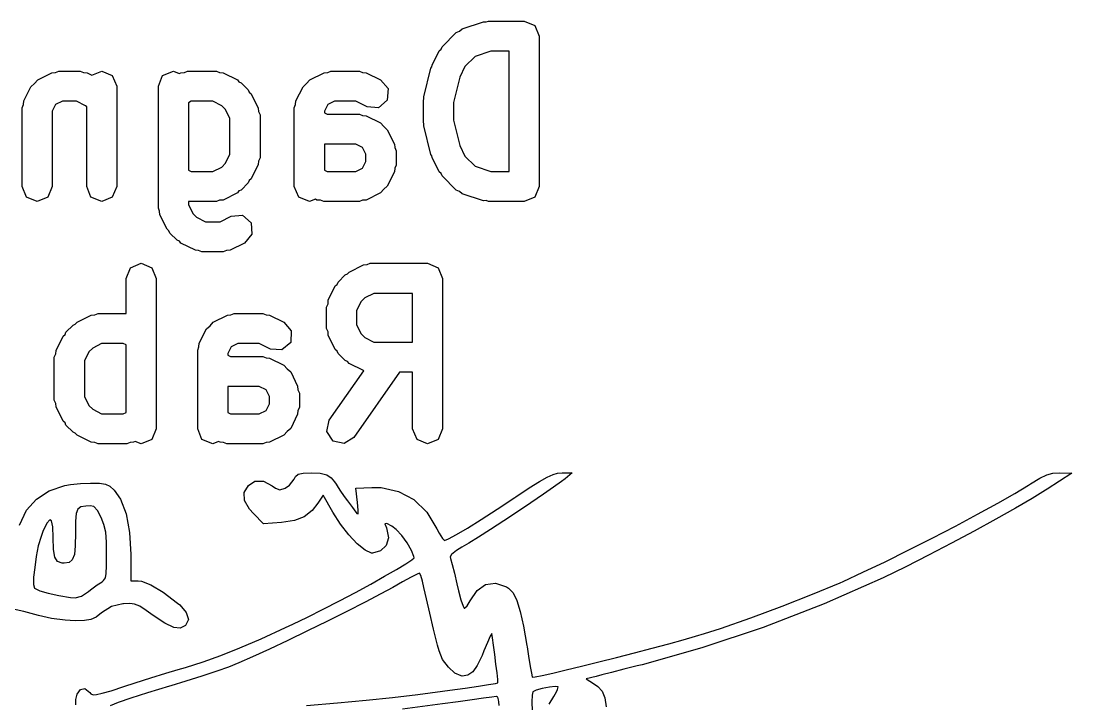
# Model space of a CAD drawing. Extents: x 87 to 114.2, y -103.1 to -96.6.
# Drawn here: x 110.745 to 114.239, y -98.903 to -96.634 of the extents above; entities that cross this region are included whole.
import ezdxf

# ---------------------------------------------------------------- set-up
doc = ezdxf.new("R2010")
doc.units = 0
doc.layers.add('BLACK', color=7, linetype='CONTINUOUS')

msp = doc.modelspace()

# ---------------------------------------------------------------- linework, layer by layer
at = {"layer": 'BLACK', "linetype": 'CONTINUOUS'}
for p, q in [((112.203, -96.6677), (112.212, -96.6601)), ((112.212, -96.6601), (112.283, -96.6363)), ((112.283, -96.6363), (112.292, -96.6368)), ((112.292, -96.6368), (112.299, -96.6337)), ((112.299, -96.6337), (112.418, -96.6337)), ((112.418, -96.6337), (112.454, -96.6483)), ((112.454, -96.6483), (112.468, -96.6837)), ((112.145, -96.7198), (112.192, -96.6721)), ((112.192, -96.6721), (112.203, -96.6677)), ((112.468, -96.6837), (112.468, -97.1837)), ((112.112, -96.7804), (112.136, -96.7328)), ((112.136, -96.7328), (112.142, -96.7274)), ((112.142, -96.7274), (112.145, -96.7198)), ((112.307, -96.7337), (112.255, -96.7512)), ((112.368, -96.7337), (112.307, -96.7337)), ((112.368, -97.1337), (112.368, -96.7337)), ((112.255, -96.7512), (112.221, -96.7847)), ((110.848, -96.8056), (110.86, -96.8048)), ((110.86, -96.8048), (110.871, -96.8004)), ((110.871, -96.8004), (110.942, -96.8004)), ((110.942, -96.8004), (110.953, -96.8048)), ((110.953, -96.8048), (110.965, -96.8056)), ((110.981, -96.8139), (111.014, -96.8004)), ((111.014, -96.8004), (111.049, -96.815)), ((111.216, -96.815), (111.252, -96.8004)), ((111.252, -96.8004), (111.271, -96.8085)), ((111.277, -96.8056), (111.289, -96.8048)), ((111.289, -96.8048), (111.299, -96.8004)), ((111.299, -96.8004), (111.395, -96.8004)), ((111.395, -96.8004), (111.405, -96.8048)), ((111.405, -96.8048), (111.417, -96.8056)), ((111.753, -96.8056), (111.765, -96.8048)), ((111.765, -96.8048), (111.775, -96.8004)), ((111.775, -96.8004), (111.871, -96.8004)), ((111.871, -96.8004), (111.881, -96.8048)), ((111.881, -96.8048), (111.893, -96.8056)), ((112.084, -96.8858), (112.108, -96.7906)), ((112.108, -96.7906), (112.111, -96.786)), ((112.111, -96.786), (112.112, -96.7804)), ((112.221, -96.7847), (112.204, -96.8202)), ((110.79, -96.8414), (110.801, -96.8294)), ((110.801, -96.8294), (110.848, -96.8056)), ((110.965, -96.8056), (110.981, -96.8139)), ((111.049, -96.815), (111.064, -96.8504)), ((111.202, -96.8504), (111.216, -96.815)), ((111.271, -96.8085), (111.277, -96.8056)), ((111.417, -96.8056), (111.465, -96.8294)), ((111.465, -96.8294), (111.47, -96.8357)), ((111.47, -96.8357), (111.477, -96.8388)), ((111.477, -96.8388), (111.501, -96.8626)), ((111.695, -96.8414), (111.705, -96.8294)), ((111.705, -96.8294), (111.753, -96.8056)), ((111.893, -96.8056), (111.941, -96.8294)), ((111.941, -96.8294), (111.966, -96.8584)), ((112.204, -96.8202), (112.183, -96.9041)), ((110.755, -96.8994), (110.778, -96.8518)), ((110.778, -96.8518), (110.79, -96.8414)), ((111.064, -96.8504), (111.064, -97.1837)), ((111.202, -97.2551), (111.202, -96.8504)), ((111.501, -96.8626), (111.504, -96.8702)), ((111.504, -96.8702), (111.511, -96.8756)), ((111.659, -96.8994), (111.683, -96.8518)), ((111.683, -96.8518), (111.695, -96.8414)), ((111.966, -96.8584), (111.963, -96.8965)), ((110.754, -96.911), (110.755, -96.8994)), ((110.883, -96.9004), (110.86, -96.9114)), ((110.93, -96.9004), (110.883, -96.9004)), ((110.96, -96.9153), (110.93, -96.9004)), ((111.311, -96.9004), (111.302, -96.9051)), ((111.302, -96.9051), (111.302, -97.129)), ((111.383, -96.9004), (111.311, -96.9004)), ((111.413, -96.9153), (111.383, -96.9004)), ((111.511, -96.8756), (111.534, -96.9232)), ((111.658, -96.911), (111.659, -96.8994)), ((111.787, -96.9004), (111.765, -96.9114)), ((111.859, -96.9004), (111.787, -96.9004)), ((111.896, -96.9189), (111.859, -96.9004)), ((111.963, -96.8965), (111.934, -96.9216)), ((112.083, -96.898), (112.085, -96.8921)), ((112.083, -96.9694), (112.083, -96.898)), ((112.085, -96.8921), (112.084, -96.8858)), ((112.183, -96.9041), (112.183, -96.9632)), ((110.749, -96.9218), (110.754, -96.911)), ((110.749, -97.1837), (110.749, -96.9218)), ((110.86, -96.9114), (110.849, -96.9336)), ((110.849, -96.9336), (110.849, -97.1837)), ((110.964, -96.9187), (110.96, -96.9153)), ((110.964, -97.1837), (110.964, -96.9187)), ((111.425, -96.9276), (111.413, -96.9153)), ((111.44, -96.9574), (111.425, -96.9276)), ((111.534, -96.9232), (111.535, -96.9348)), ((111.535, -96.9348), (111.54, -96.9456)), ((111.654, -96.9218), (111.658, -96.911)), ((111.654, -97.1837), (111.654, -96.9218)), ((111.765, -96.9114), (111.754, -96.9336)), ((111.754, -96.9336), (111.754, -96.9385)), ((111.754, -96.9385), (111.763, -96.9432)), ((111.763, -96.9432), (111.871, -96.9432)), ((111.871, -96.9432), (111.881, -96.9477)), ((111.934, -96.9216), (111.896, -96.9189)), ((111.44, -97.0766), (111.44, -96.9574)), ((111.54, -96.9456), (111.54, -97.0885)), ((111.881, -96.9477), (111.893, -96.9485)), ((111.893, -96.9485), (111.941, -96.9723)), ((111.941, -96.9723), (111.951, -96.9843)), ((112.085, -96.9753), (112.083, -96.9694)), ((112.084, -96.9815), (112.085, -96.9753)), ((112.183, -96.9632), (112.204, -97.0472)), ((111.951, -96.9843), (111.963, -96.9947)), ((111.963, -96.9947), (111.987, -97.0423)), ((112.108, -97.0768), (112.084, -96.9815)), ((111.754, -97.0432), (111.754, -97.129)), ((111.859, -97.0432), (111.754, -97.0432)), ((111.881, -97.0543), (111.859, -97.0432)), ((111.987, -97.0423), (111.988, -97.0539)), ((112.204, -97.0472), (112.221, -97.0826)), ((111.425, -97.1065), (111.44, -97.0766)), ((111.892, -97.0764), (111.881, -97.0543)), ((111.892, -97.1005), (111.892, -97.0764)), ((111.988, -97.0539), (111.992, -97.0646)), ((111.992, -97.0646), (111.992, -97.1123)), ((112.111, -97.0813), (112.108, -97.0768)), ((112.112, -97.087), (112.111, -97.0813)), ((112.221, -97.0826), (112.255, -97.1162)), ((111.383, -97.1337), (111.413, -97.1188)), ((111.413, -97.1188), (111.425, -97.1065)), ((111.534, -97.1108), (111.511, -97.1584)), ((111.535, -97.0992), (111.534, -97.1108)), ((111.54, -97.0885), (111.535, -97.0992)), ((111.881, -97.1226), (111.892, -97.1005)), ((111.992, -97.1123), (111.988, -97.123)), ((112.136, -97.1346), (112.112, -97.087)), ((112.255, -97.1162), (112.307, -97.1337)), ((111.302, -97.129), (111.311, -97.1337)), ((111.311, -97.1337), (111.383, -97.1337)), ((111.754, -97.129), (111.763, -97.1337)), ((111.763, -97.1337), (111.859, -97.1337)), ((111.859, -97.1337), (111.881, -97.1226)), ((111.987, -97.1346), (111.963, -97.1822)), ((111.988, -97.123), (111.987, -97.1346)), ((112.142, -97.14), (112.136, -97.1346)), ((112.145, -97.1476), (112.142, -97.14)), ((112.192, -97.1952), (112.145, -97.1476)), ((112.307, -97.1337), (112.368, -97.1337)), ((110.764, -97.219), (110.749, -97.1837)), ((110.849, -97.1837), (110.835, -97.219)), ((110.978, -97.219), (110.964, -97.1837)), ((111.064, -97.1837), (111.049, -97.219)), ((111.501, -97.1714), (111.477, -97.1952)), ((111.504, -97.1638), (111.501, -97.1714)), ((111.511, -97.1584), (111.504, -97.1638)), ((111.669, -97.219), (111.654, -97.1837)), ((111.963, -97.1822), (111.951, -97.1926)), ((112.468, -97.1837), (112.454, -97.219)), ((110.799, -97.2337), (110.764, -97.219)), ((110.835, -97.219), (110.799, -97.2337)), ((111.014, -97.2337), (110.978, -97.219)), ((111.049, -97.219), (111.014, -97.2337)), ((111.465, -97.2046), (111.417, -97.2284)), ((111.47, -97.1984), (111.465, -97.2046)), ((111.477, -97.1952), (111.47, -97.1984)), ((111.704, -97.2337), (111.669, -97.219)), ((111.941, -97.2046), (111.893, -97.2284)), ((111.951, -97.1926), (111.941, -97.2046)), ((112.203, -97.1997), (112.192, -97.1952)), ((112.212, -97.2073), (112.203, -97.1997)), ((112.283, -97.2311), (112.212, -97.2073)), ((112.454, -97.219), (112.418, -97.2337)), ((111.206, -97.2659), (111.202, -97.2551)), ((111.395, -97.2337), (111.302, -97.2337)), ((111.302, -97.2337), (111.302, -97.2433)), ((111.302, -97.2433), (111.317, -97.2731)), ((111.405, -97.2292), (111.395, -97.2337)), ((111.417, -97.2284), (111.405, -97.2292)), ((111.724, -97.2256), (111.704, -97.2337)), ((111.729, -97.2284), (111.724, -97.2256)), ((111.741, -97.2292), (111.729, -97.2284)), ((111.752, -97.2337), (111.741, -97.2292)), ((111.871, -97.2337), (111.752, -97.2337)), ((111.881, -97.2292), (111.871, -97.2337)), ((111.893, -97.2284), (111.881, -97.2292)), ((112.292, -97.2305), (112.283, -97.2311)), ((112.299, -97.2337), (112.292, -97.2305)), ((112.418, -97.2337), (112.299, -97.2337)), ((111.207, -97.2775), (111.206, -97.2659)), ((111.231, -97.3251), (111.207, -97.2775)), ((111.317, -97.2731), (111.329, -97.2855)), ((111.329, -97.2855), (111.359, -97.3004)), ((111.407, -97.3004), (111.444, -97.2818)), ((111.444, -97.2818), (111.482, -97.2791)), ((111.482, -97.2791), (111.511, -97.3042)), ((111.237, -97.3305), (111.231, -97.3251)), ((111.359, -97.3004), (111.407, -97.3004)), ((111.511, -97.3042), (111.513, -97.3424)), ((111.24, -97.3381), (111.237, -97.3305)), ((111.264, -97.3619), (111.24, -97.3381)), ((111.272, -97.3651), (111.264, -97.3619)), ((111.513, -97.3424), (111.488, -97.3713)), ((111.277, -97.3713), (111.272, -97.3651)), ((111.325, -97.3951), (111.277, -97.3713)), ((111.336, -97.3959), (111.325, -97.3951)), ((111.347, -97.4004), (111.336, -97.3959)), ((111.429, -97.3959), (111.418, -97.4004)), ((111.441, -97.3951), (111.429, -97.3959)), ((111.488, -97.3713), (111.441, -97.3951)), ((111.418, -97.4004), (111.347, -97.4004)), ((111.095, -97.4887), (111.109, -97.4533)), ((111.109, -97.4533), (111.145, -97.4387)), ((111.145, -97.4387), (111.18, -97.4533)), ((111.18, -97.4533), (111.195, -97.4887)), ((111.831, -97.474), (111.836, -97.4678)), ((111.836, -97.4678), (111.884, -97.444)), ((111.884, -97.444), (111.896, -97.4431)), ((111.896, -97.4431), (111.906, -97.4387)), ((111.906, -97.4387), (112.097, -97.4387)), ((112.097, -97.4387), (112.132, -97.4533)), ((112.132, -97.4533), (112.147, -97.4887)), ((111.095, -97.6054), (111.095, -97.4887)), ((111.195, -97.4887), (111.195, -97.9887)), ((111.796, -97.5086), (111.8, -97.501)), ((111.8, -97.501), (111.823, -97.4771)), ((111.823, -97.4771), (111.831, -97.474)), ((112.147, -97.4887), (112.147, -97.9887)), ((111.766, -97.5616), (111.79, -97.5139)), ((111.79, -97.5139), (111.796, -97.5086)), ((111.761, -97.5839), (111.766, -97.5732)), ((111.766, -97.5732), (111.766, -97.5616)), ((111.876, -97.5659), (111.861, -97.5957)), ((111.888, -97.5536), (111.876, -97.5659)), ((111.918, -97.5387), (111.888, -97.5536)), ((112.047, -97.5387), (111.918, -97.5387)), ((112.047, -97.7006), (112.047, -97.5387)), ((110.991, -97.6098), (111.002, -97.6054)), ((111.002, -97.6054), (111.095, -97.6054)), ((111.443, -97.6098), (111.454, -97.6054)), ((111.454, -97.6054), (111.549, -97.6054)), ((111.549, -97.6054), (111.56, -97.6098)), ((111.761, -97.6554), (111.761, -97.5839)), ((111.861, -97.5957), (111.861, -97.6436)), ((110.919, -97.6438), (110.926, -97.6407)), ((110.926, -97.6407), (110.932, -97.6344)), ((110.932, -97.6344), (110.979, -97.6106)), ((110.979, -97.6106), (110.991, -97.6098)), ((111.374, -97.6464), (111.384, -97.6344)), ((111.384, -97.6344), (111.432, -97.6106)), ((111.432, -97.6106), (111.443, -97.6098)), ((111.56, -97.6098), (111.572, -97.6106)), ((111.572, -97.6106), (111.619, -97.6344)), ((111.619, -97.6344), (111.644, -97.6634)), ((110.886, -97.6806), (110.892, -97.6752)), ((110.892, -97.6752), (110.895, -97.6676)), ((110.895, -97.6676), (110.919, -97.6438)), ((111.338, -97.7044), (111.362, -97.6568)), ((111.362, -97.6568), (111.374, -97.6464)), ((111.644, -97.6634), (111.642, -97.7015)), ((111.766, -97.6661), (111.761, -97.6554)), ((111.766, -97.6777), (111.766, -97.6661)), ((111.79, -97.7253), (111.766, -97.6777)), ((111.861, -97.6436), (111.876, -97.6734)), ((111.876, -97.6734), (111.888, -97.6857)), ((110.862, -97.7282), (110.886, -97.6806)), ((111.013, -97.7054), (110.984, -97.7203)), ((111.085, -97.7054), (111.013, -97.7054)), ((111.095, -97.7101), (111.085, -97.7054)), ((111.095, -97.934), (111.095, -97.7101)), ((111.337, -97.716), (111.338, -97.7044)), ((111.466, -97.7054), (111.444, -97.7164)), ((111.537, -97.7054), (111.466, -97.7054)), ((111.575, -97.7239), (111.537, -97.7054)), ((111.642, -97.7015), (111.613, -97.7266)), ((111.888, -97.6857), (111.918, -97.7006)), ((111.918, -97.7006), (112.047, -97.7006)), ((110.856, -97.7506), (110.861, -97.7398)), ((110.861, -97.7398), (110.862, -97.7282)), ((110.971, -97.7326), (110.956, -97.7624)), ((110.984, -97.7203), (110.971, -97.7326)), ((111.333, -97.7268), (111.337, -97.716)), ((111.333, -97.9887), (111.333, -97.7268)), ((111.444, -97.7164), (111.433, -97.7386)), ((111.433, -97.7386), (111.433, -97.7435)), ((111.433, -97.7435), (111.442, -97.7482)), ((111.613, -97.7266), (111.575, -97.7239)), ((111.796, -97.7307), (111.79, -97.7253)), ((111.8, -97.7383), (111.796, -97.7307)), ((111.823, -97.7621), (111.8, -97.7383)), ((110.856, -97.8935), (110.856, -97.7506)), ((110.956, -97.7624), (110.956, -97.8816)), ((111.442, -97.7482), (111.549, -97.7482)), ((111.549, -97.7482), (111.56, -97.7527)), ((111.56, -97.7527), (111.572, -97.7535)), ((111.572, -97.7535), (111.619, -97.7773)), ((111.619, -97.7773), (111.63, -97.7893)), ((111.831, -97.7653), (111.823, -97.7621)), ((111.836, -97.7715), (111.831, -97.7653)), ((111.884, -97.7953), (111.836, -97.7715)), ((111.63, -97.7893), (111.642, -97.7997)), ((111.642, -97.7997), (111.665, -97.8473)), ((111.77, -97.96), (111.885, -97.7954)), ((112.004, -97.8006), (111.852, -98.0174)), ((111.885, -97.7954), (111.884, -97.7953)), ((112.047, -97.8006), (112.004, -97.8006)), ((112.047, -97.9887), (112.047, -97.8006)), ((111.433, -97.8482), (111.433, -97.934)), ((111.537, -97.8482), (111.433, -97.8482)), ((111.56, -97.8593), (111.537, -97.8482)), ((111.665, -97.8473), (111.666, -97.8589)), ((110.956, -97.8816), (110.971, -97.9115)), ((111.571, -97.8814), (111.56, -97.8593)), ((111.571, -97.9055), (111.571, -97.8814)), ((111.666, -97.8589), (111.671, -97.8696)), ((111.671, -97.8696), (111.671, -97.9173)), ((110.861, -97.9042), (110.856, -97.8935)), ((110.862, -97.9158), (110.861, -97.9042)), ((110.886, -97.9634), (110.862, -97.9158)), ((110.971, -97.9115), (110.984, -97.9238)), ((111.56, -97.9276), (111.571, -97.9055)), ((111.671, -97.9173), (111.666, -97.928)), ((110.984, -97.9238), (111.013, -97.9387)), ((111.013, -97.9387), (111.085, -97.9387)), ((111.085, -97.9387), (111.095, -97.934)), ((111.433, -97.934), (111.442, -97.9387)), ((111.442, -97.9387), (111.537, -97.9387)), ((111.537, -97.9387), (111.56, -97.9276)), ((111.665, -97.9396), (111.642, -97.9872)), ((111.666, -97.928), (111.665, -97.9396)), ((110.892, -97.9688), (110.886, -97.9634)), ((110.895, -97.9764), (110.892, -97.9688)), ((110.919, -98.0002), (110.895, -97.9764)), ((111.195, -97.9887), (111.18, -98.024)), ((111.347, -98.024), (111.333, -97.9887)), ((111.642, -97.9872), (111.63, -97.9976)), ((111.762, -97.9974), (111.77, -97.96)), ((112.062, -98.024), (112.047, -97.9887)), ((112.147, -97.9887), (112.132, -98.024)), ((110.926, -98.0034), (110.919, -98.0002)), ((110.932, -98.0096), (110.926, -98.0034)), ((110.979, -98.0334), (110.932, -98.0096)), ((111.18, -98.024), (111.145, -98.0387)), ((111.383, -98.0387), (111.347, -98.024)), ((111.619, -98.0096), (111.572, -98.0334)), ((111.63, -97.9976), (111.619, -98.0096)), ((111.783, -98.0297), (111.762, -97.9974)), ((111.852, -98.0174), (111.82, -98.0379)), ((112.097, -98.0387), (112.062, -98.024)), ((112.132, -98.024), (112.097, -98.0387)), ((110.991, -98.0342), (110.979, -98.0334)), ((111.002, -98.0387), (110.991, -98.0342)), ((111.097, -98.0387), (111.002, -98.0387)), ((111.108, -98.0342), (111.097, -98.0387)), ((111.119, -98.0334), (111.108, -98.0342)), ((111.125, -98.0306), (111.119, -98.0334)), ((111.145, -98.0387), (111.125, -98.0306)), ((111.402, -98.0306), (111.383, -98.0387)), ((111.408, -98.0334), (111.402, -98.0306)), ((111.419, -98.0342), (111.408, -98.0334)), ((111.43, -98.0387), (111.419, -98.0342)), ((111.549, -98.0387), (111.43, -98.0387)), ((111.56, -98.0342), (111.549, -98.0387)), ((111.572, -98.0334), (111.56, -98.0342)), ((111.82, -98.0379), (111.783, -98.0297)), ((111.502, -98.1767), (111.523, -98.163)), ((111.523, -98.163), (111.551, -98.1625)), ((111.551, -98.1625), (111.58, -98.1777)), ((111.638, -98.1755), (111.653, -98.156)), ((111.653, -98.156), (111.658, -98.1468)), ((111.658, -98.1468), (111.667, -98.1391)), ((111.667, -98.1391), (111.683, -98.1357)), ((111.683, -98.1357), (111.711, -98.135)), ((111.711, -98.135), (111.74, -98.1362)), ((111.74, -98.1362), (111.762, -98.1413)), ((111.762, -98.1413), (111.777, -98.1517)), ((111.777, -98.1517), (111.788, -98.1643)), ((111.788, -98.1643), (111.793, -98.173)), ((112.435, -98.1851), (112.469, -98.1637)), ((112.469, -98.1637), (112.495, -98.1492)), ((112.495, -98.1492), (112.514, -98.1405)), ((112.514, -98.1405), (112.529, -98.1362)), ((112.542, -98.1641), (112.516, -98.1823)), ((112.529, -98.1362), (112.544, -98.135)), ((112.554, -98.1547), (112.542, -98.1641)), ((112.544, -98.135), (112.578, -98.135)), ((112.578, -98.135), (112.554, -98.1547)), ((114.101, -98.1712), (114.132, -98.1525)), ((114.132, -98.1525), (114.155, -98.1416)), ((114.155, -98.1416), (114.175, -98.1364)), ((114.239, -98.1354), (114.156, -98.1896)), ((114.175, -98.1364), (114.198, -98.1352)), ((114.198, -98.1352), (114.239, -98.1354)), ((110.797, -98.2219), (110.839, -98.1951)), ((110.839, -98.1951), (110.891, -98.1774)), ((110.891, -98.1774), (110.91, -98.1741)), ((110.91, -98.1741), (110.943, -98.1708)), ((110.943, -98.1708), (110.977, -98.1692)), ((110.977, -98.1692), (111.006, -98.1693)), ((111.006, -98.1693), (111.026, -98.1721)), ((111.026, -98.1721), (111.041, -98.1792)), ((111.041, -98.1792), (111.055, -98.1923)), ((111.055, -98.1923), (111.076, -98.2228)), ((111.487, -98.2003), (111.502, -98.1767)), ((111.488, -98.2263), (111.487, -98.2003)), ((111.58, -98.1777), (111.591, -98.1853)), ((111.591, -98.1853), (111.606, -98.1908)), ((111.606, -98.1908), (111.623, -98.1862)), ((111.623, -98.1862), (111.638, -98.1755)), ((111.793, -98.173), (111.796, -98.1778)), ((111.796, -98.1778), (111.805, -98.1929)), ((111.805, -98.1929), (111.82, -98.2138)), ((111.859, -98.1858), (111.912, -98.1833)), ((111.864, -98.2333), (111.859, -98.1858)), ((111.912, -98.1833), (111.943, -98.1838)), ((111.943, -98.1838), (112, -98.1964)), ((112, -98.1964), (112.051, -98.2239)), ((112.39, -98.2148), (112.435, -98.1851)), ((112.516, -98.1823), (112.482, -98.2062)), ((114.049, -98.203), (114.094, -98.1756)), ((114.094, -98.1756), (114.101, -98.1712)), ((114.151, -98.1925), (114.107, -98.2196)), ((114.156, -98.1896), (114.151, -98.1925)), ((110.764, -98.2592), (110.797, -98.2219)), ((111.076, -98.2228), (111.095, -98.2714)), ((111.505, -98.2553), (111.488, -98.2263)), ((111.732, -98.236), (111.713, -98.2604)), ((111.75, -98.2093), (111.732, -98.236)), ((111.782, -98.2659), (111.75, -98.2093)), ((111.82, -98.2138), (111.831, -98.2274)), ((111.831, -98.2274), (111.847, -98.2499)), ((111.866, -98.2591), (111.864, -98.2333)), ((112.051, -98.2239), (112.094, -98.2654)), ((112.328, -98.2558), (112.387, -98.2169)), ((112.387, -98.2169), (112.39, -98.2148)), ((112.44, -98.234), (112.396, -98.2639)), ((112.482, -98.2062), (112.44, -98.234)), ((113.925, -98.2725), (113.992, -98.2358)), ((113.992, -98.2358), (114.049, -98.203)), ((114.107, -98.2196), (114.051, -98.2523)), ((110.74, -98.3085), (110.764, -98.2592)), ((110.929, -98.2698), (110.927, -98.2951)), ((110.934, -98.2551), (110.929, -98.2698)), ((110.944, -98.2479), (110.934, -98.2551)), ((110.961, -98.2451), (110.944, -98.2479)), ((110.975, -98.2443), (110.961, -98.2451)), ((110.988, -98.2472), (110.975, -98.2443)), ((111, -98.2597), (110.988, -98.2472)), ((111.012, -98.2829), (111, -98.2597)), ((111.095, -98.2714), (111.106, -98.3331)), ((111.518, -98.2704), (111.505, -98.2553)), ((111.552, -98.3039), (111.518, -98.2704)), ((111.713, -98.2604), (111.687, -98.2815)), ((111.807, -98.305), (111.782, -98.2659)), ((111.847, -98.2499), (111.858, -98.2654)), ((111.858, -98.2654), (111.862, -98.2702)), ((111.862, -98.2702), (111.866, -98.2707)), ((111.866, -98.2707), (111.866, -98.2591)), ((112.094, -98.2654), (112.128, -98.3204)), ((112.275, -98.2898), (112.328, -98.2558)), ((112.396, -98.2639), (112.35, -98.294)), ((114.051, -98.2523), (113.986, -98.289)), ((110.831, -98.3025), (110.818, -98.3298)), ((110.841, -98.2908), (110.831, -98.3025)), ((110.847, -98.2947), (110.841, -98.2908)), ((110.851, -98.3147), (110.847, -98.2947)), ((110.927, -98.2951), (110.927, -98.3339)), ((111.021, -98.3067), (111.012, -98.2829)), ((111.027, -98.3325), (111.021, -98.3067)), ((111.611, -98.2997), (111.552, -98.3039)), ((111.655, -98.2937), (111.611, -98.2997)), ((111.687, -98.2815), (111.655, -98.2937)), ((111.835, -98.3407), (111.807, -98.305)), ((111.962, -98.3028), (111.955, -98.3047)), ((111.955, -98.3047), (111.96, -98.3178)), ((111.978, -98.3119), (111.962, -98.3028)), ((112.23, -98.3182), (112.275, -98.2898)), ((112.35, -98.294), (112.306, -98.3227)), ((113.852, -98.3118), (113.925, -98.2725)), ((113.986, -98.289), (113.914, -98.3283)), ((110.818, -98.3298), (110.812, -98.3468)), ((110.852, -98.3495), (110.851, -98.3147)), ((110.927, -98.3344), (110.926, -98.3774)), ((110.927, -98.3339), (110.927, -98.3344)), ((111.03, -98.3653), (111.027, -98.3325)), ((111.106, -98.3331), (111.11, -98.4066)), ((111.863, -98.3705), (111.835, -98.3407)), ((111.96, -98.3178), (111.962, -98.3228)), ((111.962, -98.3228), (111.967, -98.3507)), ((111.993, -98.3235), (111.978, -98.3119)), ((112.011, -98.3426), (111.993, -98.3235)), ((112.128, -98.3204), (112.135, -98.3354)), ((112.135, -98.3354), (112.146, -98.3531)), ((112.167, -98.3542), (112.193, -98.34)), ((112.193, -98.34), (112.23, -98.3182)), ((112.306, -98.3227), (112.266, -98.3481)), ((113.774, -98.3521), (113.852, -98.3118)), ((113.914, -98.3283), (113.839, -98.3687)), ((110.812, -98.3468), (110.803, -98.3777)), ((110.853, -98.3891), (110.852, -98.3495)), ((111.03, -98.4049), (111.03, -98.3653)), ((111.889, -98.3916), (111.863, -98.3705)), ((111.959, -98.3761), (111.941, -98.3945)), ((111.967, -98.3507), (111.959, -98.3761)), ((112.029, -98.3676), (112.011, -98.3426)), ((112.044, -98.393), (112.029, -98.3676)), ((112.146, -98.3531), (112.153, -98.36)), ((112.153, -98.3599), (112.167, -98.3542)), ((112.153, -98.36), (112.153, -98.3599)), ((112.234, -98.3683), (112.211, -98.3817)), ((112.266, -98.3481), (112.234, -98.3683)), ((113.695, -98.3921), (113.774, -98.3521)), ((113.839, -98.3687), (113.762, -98.4086)), ((110.803, -98.3777), (110.796, -98.4132)), ((110.858, -98.4147), (110.853, -98.3891)), ((110.923, -98.4065), (110.916, -98.424)), ((110.926, -98.3774), (110.923, -98.4065)), ((111.03, -98.4435), (111.03, -98.4049)), ((111.11, -98.4066), (111.11, -98.4933)), ((111.911, -98.4013), (111.889, -98.3916)), ((111.914, -98.4017), (111.911, -98.4013)), ((111.941, -98.3945), (111.914, -98.4017)), ((112.051, -98.4133), (112.044, -98.393)), ((112.177, -98.406), (112.172, -98.4142)), ((112.193, -98.3933), (112.177, -98.406)), ((112.211, -98.3817), (112.193, -98.3933)), ((113.618, -98.4303), (113.695, -98.3921)), ((113.762, -98.4086), (113.687, -98.4467)), ((110.796, -98.4132), (110.791, -98.4491)), ((110.867, -98.429), (110.858, -98.4147)), ((110.882, -98.4346), (110.867, -98.429)), ((110.889, -98.435), (110.882, -98.4346)), ((110.905, -98.4327), (110.889, -98.435)), ((110.916, -98.424), (110.905, -98.4327)), ((111.029, -98.4688), (111.03, -98.4435)), ((111.994, -98.4561), (112.025, -98.4375)), ((112.025, -98.4375), (112.045, -98.4242)), ((112.045, -98.4242), (112.052, -98.4171)), ((112.052, -98.4171), (112.051, -98.4133)), ((112.172, -98.4142), (112.173, -98.4196)), ((112.173, -98.4196), (112.179, -98.4391)), ((112.179, -98.4391), (112.186, -98.4685)), ((113.544, -98.4652), (113.618, -98.4303)), ((113.687, -98.4467), (113.611, -98.4835)), ((110.791, -98.4491), (110.787, -98.4814)), ((110.787, -98.4814), (110.787, -98.5058)), ((111.026, -98.4841), (111.029, -98.4688)), ((111.908, -98.5044), (111.954, -98.4787)), ((111.954, -98.4787), (111.994, -98.4561)), ((112.042, -98.4816), (112.014, -98.4968)), ((112.062, -98.4716), (112.042, -98.4816)), ((112.07, -98.4683), (112.062, -98.4716)), ((112.074, -98.4758), (112.07, -98.4683)), ((112.08, -98.4951), (112.074, -98.4758)), ((112.186, -98.4685), (112.194, -98.5037)), ((113.478, -98.4955), (113.544, -98.4652)), ((110.787, -98.5058), (110.79, -98.5183)), ((110.977, -98.5234), (110.999, -98.5074)), ((110.999, -98.5074), (111.015, -98.4966)), ((111.015, -98.4966), (111.02, -98.4929)), ((111.02, -98.4929), (111.026, -98.4841)), ((111.11, -98.4933), (111.135, -98.4933)), ((111.135, -98.4933), (111.146, -98.4946)), ((111.146, -98.4946), (111.177, -98.5068)), ((111.177, -98.5068), (111.218, -98.5313)), ((111.857, -98.5319), (111.908, -98.5044)), ((111.981, -98.5155), (111.942, -98.5369)), ((112.014, -98.4968), (111.981, -98.5155)), ((112.085, -98.5162), (112.08, -98.4951)), ((112.093, -98.5536), (112.085, -98.5162)), ((112.194, -98.5037), (112.2, -98.5272)), ((112.262, -98.526), (112.29, -98.5058)), ((112.29, -98.5058), (112.323, -98.5018)), ((112.323, -98.5018), (112.359, -98.5138)), ((112.359, -98.5138), (112.366, -98.5178)), ((113.377, -98.5383), (113.468, -98.4998)), ((113.611, -98.4835), (113.415, -98.5705)), ((113.468, -98.4998), (113.478, -98.4955)), ((110.79, -98.5183), (110.792, -98.5196)), ((110.792, -98.5196), (110.808, -98.5267)), ((110.808, -98.5267), (110.836, -98.5346)), ((110.836, -98.5346), (110.871, -98.5424)), ((110.871, -98.5424), (110.91, -98.5489)), ((110.91, -98.5489), (110.925, -98.5499)), ((110.925, -98.5499), (110.946, -98.5449)), ((110.946, -98.5449), (110.97, -98.5294)), ((110.97, -98.5294), (110.977, -98.5234)), ((111.218, -98.5313), (111.266, -98.5676)), ((111.804, -98.5601), (111.857, -98.5319)), ((111.942, -98.5369), (111.889, -98.5647)), ((112.2, -98.5272), (112.208, -98.557)), ((112.239, -98.5596), (112.262, -98.526)), ((112.366, -98.5178), (112.381, -98.5337)), ((112.381, -98.5337), (112.394, -98.5589)), ((113.276, -98.5781), (113.377, -98.5383)), ((111.046, -98.5795), (111.013, -98.6004)), ((111.084, -98.5703), (111.046, -98.5795)), ((111.086, -98.5701), (111.084, -98.5703)), ((111.107, -98.5689), (111.086, -98.5701)), ((111.123, -98.571), (111.107, -98.5689)), ((111.14, -98.5783), (111.123, -98.571)), ((111.162, -98.5926), (111.14, -98.5783)), ((111.266, -98.5676), (111.273, -98.5736)), ((111.273, -98.5736), (111.295, -98.599)), ((111.75, -98.5879), (111.804, -98.5601)), ((111.889, -98.5647), (111.829, -98.5954)), ((112.104, -98.6015), (112.093, -98.5536)), ((112.208, -98.557), (112.215, -98.5774)), ((112.215, -98.5774), (112.219, -98.585)), ((112.219, -98.585), (112.22, -98.5849)), ((112.22, -98.5849), (112.229, -98.5767)), ((112.229, -98.5767), (112.239, -98.5596)), ((112.394, -98.5589), (112.405, -98.5952)), ((113.172, -98.6167), (113.276, -98.5781)), ((113.415, -98.5705), (113.213, -98.6489)), ((110.755, -98.596), (110.719, -98.5874)), ((110.804, -98.6089), (110.755, -98.596)), ((110.847, -98.6185), (110.804, -98.6089)), ((110.892, -98.6248), (110.847, -98.6185)), ((110.995, -98.6139), (110.978, -98.6222)), ((111.013, -98.6004), (110.995, -98.6139)), ((111.185, -98.6089), (111.162, -98.5926)), ((111.224, -98.6347), (111.185, -98.6089)), ((111.295, -98.599), (111.302, -98.6219)), ((111.649, -98.6379), (111.698, -98.6142)), ((111.698, -98.6142), (111.75, -98.5879)), ((111.829, -98.5954), (111.764, -98.6277)), ((112.117, -98.6546), (112.104, -98.6015)), ((112.405, -98.5952), (112.416, -98.6446)), ((113.071, -98.6517), (113.172, -98.6167)), ((110.925, -98.6267), (110.892, -98.6248)), ((110.956, -98.6259), (110.925, -98.6267)), ((110.978, -98.6222), (110.956, -98.6259)), ((111.253, -98.6484), (111.224, -98.6347)), ((111.275, -98.6505), (111.253, -98.6484)), ((111.292, -98.6418), (111.275, -98.6505)), ((111.302, -98.6219), (111.292, -98.6417)), ((111.292, -98.6417), (111.292, -98.6418)), ((111.544, -98.6863), (111.625, -98.6491)), ((111.625, -98.6491), (111.649, -98.6379)), ((111.764, -98.6277), (111.698, -98.6603)), ((112.13, -98.7073), (112.117, -98.6546)), ((112.416, -98.6446), (112.427, -98.7088)), ((113.213, -98.6489), (113.009, -98.7168)), ((113.018, -98.6687), (113.071, -98.6517)), ((111.473, -98.7168), (111.544, -98.6863)), ((111.698, -98.6603), (111.632, -98.6918)), ((112.305, -98.6779), (112.296, -98.6984)), ((112.31, -98.6685), (112.305, -98.6779)), ((112.313, -98.6829), (112.31, -98.6683)), ((112.31, -98.6683), (112.31, -98.6685)), ((112.316, -98.7077), (112.313, -98.6829)), ((112.899, -98.7025), (112.947, -98.6892)), ((112.947, -98.6892), (112.988, -98.6778)), ((112.988, -98.6778), (113.018, -98.6687)), ((111.41, -98.742), (111.473, -98.7168)), ((111.571, -98.7209), (111.515, -98.7462)), ((111.632, -98.6918), (111.571, -98.7209)), ((112.135, -98.7267), (112.13, -98.7073)), ((112.296, -98.6984), (112.284, -98.7267)), ((112.32, -98.7383), (112.316, -98.7077)), ((112.427, -98.7088), (112.428, -98.7127)), ((112.428, -98.7127), (112.434, -98.7515)), ((112.785, -98.7324), (112.844, -98.7171)), ((113.009, -98.7168), (112.81, -98.7724)), ((112.844, -98.7171), (112.899, -98.7025)), ((111.351, -98.7631), (111.41, -98.742)), ((111.515, -98.7462), (111.469, -98.7664)), ((112.147, -98.7548), (112.135, -98.7267)), ((112.166, -98.7809), (112.147, -98.7548)), ((112.278, -98.7412), (112.262, -98.7751)), ((112.284, -98.7267), (112.278, -98.7412)), ((112.324, -98.7704), (112.32, -98.7383)), ((112.434, -98.7515), (112.439, -98.7835)), ((112.666, -98.763), (112.725, -98.7479)), ((112.725, -98.7479), (112.785, -98.7324)), ((111.227, -98.8007), (111.268, -98.7886)), ((111.268, -98.7886), (111.292, -98.7816)), ((111.292, -98.7816), (111.351, -98.7631)), ((111.396, -98.7941), (111.346, -98.8106)), ((111.435, -98.7801), (111.396, -98.7941)), ((111.469, -98.7664), (111.435, -98.7801)), ((112.188, -98.8007), (112.166, -98.7809)), ((112.262, -98.7751), (112.247, -98.7962)), ((112.328, -98.7997), (112.324, -98.7704)), ((112.439, -98.7835), (112.443, -98.8055)), ((112.513, -98.8004), (112.558, -98.7898)), ((112.558, -98.7898), (112.609, -98.7771)), ((112.609, -98.7771), (112.666, -98.763)), ((112.749, -98.7877), (112.708, -98.7979)), ((112.794, -98.7765), (112.749, -98.7877)), ((112.81, -98.7724), (112.794, -98.7765)), ((111.125, -98.8324), (111.177, -98.816)), ((111.177, -98.816), (111.227, -98.8007)), ((111.293, -98.8275), (111.243, -98.8426)), ((111.346, -98.8106), (111.293, -98.8275)), ((112.209, -98.8098), (112.188, -98.8007)), ((112.212, -98.81), (112.209, -98.8098)), ((112.231, -98.807), (112.212, -98.81)), ((112.247, -98.7962), (112.231, -98.807)), ((112.33, -98.8219), (112.328, -98.7997)), ((112.331, -98.8327), (112.33, -98.8219)), ((112.443, -98.8055), (112.445, -98.8141)), ((112.445, -98.8142), (112.455, -98.8131)), ((112.445, -98.8141), (112.445, -98.8142)), ((112.455, -98.8131), (112.478, -98.8083)), ((112.478, -98.8083), (112.513, -98.8004)), ((112.657, -98.8111), (112.624, -98.8196)), ((112.624, -98.8196), (112.649, -98.8346)), ((112.676, -98.806), (112.657, -98.8111)), ((112.708, -98.7979), (112.676, -98.806)), ((110.932, -98.87), (110.943, -98.8543)), ((110.943, -98.8543), (110.958, -98.8519)), ((110.958, -98.8519), (110.974, -98.8643)), ((110.974, -98.8643), (110.978, -98.8689)), ((111.015, -98.8674), (111.045, -98.8586)), ((111.045, -98.8586), (111.087, -98.845)), ((111.087, -98.845), (111.125, -98.8324)), ((111.166, -98.8658), (111.11, -98.8837)), ((111.239, -98.8441), (111.166, -98.8658)), ((111.243, -98.8426), (111.239, -98.8441)), ((112.064, -98.8714), (112.147, -98.8605)), ((112.147, -98.8605), (112.171, -98.8571)), ((112.171, -98.8571), (112.222, -98.8499)), ((112.222, -98.8499), (112.266, -98.8436)), ((112.266, -98.8436), (112.3, -98.8385)), ((112.3, -98.8385), (112.323, -98.8348)), ((112.323, -98.8348), (112.331, -98.8331)), ((112.331, -98.8331), (112.331, -98.8327)), ((112.447, -98.8624), (112.445, -98.8733)), ((112.458, -98.8574), (112.447, -98.8622)), ((112.447, -98.8622), (112.447, -98.8624)), ((112.478, -98.8517), (112.458, -98.8574)), ((112.502, -98.8467), (112.478, -98.8517)), ((112.521, -98.8442), (112.502, -98.8467)), ((112.517, -98.8782), (112.526, -98.8621)), ((112.531, -98.8457), (112.521, -98.8442)), ((112.526, -98.8621), (112.529, -98.8549)), ((112.529, -98.8549), (112.531, -98.8457)), ((112.649, -98.8346), (112.663, -98.8445)), ((112.663, -98.8445), (112.677, -98.8606)), ((112.677, -98.8606), (112.686, -98.8823)), ((110.928, -98.8881), (110.932, -98.87)), ((110.928, -98.9057), (110.928, -98.8881)), ((110.978, -98.8689), (110.985, -98.872)), ((110.985, -98.872), (110.996, -98.8717)), ((110.996, -98.8717), (111.015, -98.8674)), ((111.068, -98.8981), (111.042, -98.909)), ((111.11, -98.8837), (111.068, -98.8981)), ((111.694, -98.9076), (111.798, -98.8991)), ((111.798, -98.8991), (111.893, -98.8904)), ((111.893, -98.8904), (111.98, -98.8813)), ((111.98, -98.8813), (112.064, -98.8714)), ((112.199, -98.8953), (112.147, -98.9026)), ((112.245, -98.8888), (112.199, -98.8953)), ((112.283, -98.8835), (112.245, -98.8888)), ((112.311, -98.8797), (112.283, -98.8835)), ((112.325, -98.8778), (112.311, -98.8797)), ((112.326, -98.8777), (112.325, -98.8778)), ((112.33, -98.8799), (112.326, -98.8777)), ((112.333, -98.8891), (112.33, -98.8799)), ((112.334, -98.8958), (112.333, -98.8891)), ((112.335, -98.9075), (112.334, -98.8958)), ((112.445, -98.8733), (112.444, -98.8958)), ((112.444, -98.8958), (112.445, -98.9256)), ((112.501, -98.903), (112.517, -98.8782)), ((112.686, -98.8823), (112.691, -98.9124)), ((112.147, -98.9026), (112.014, -98.9202))]:
    msp.add_line(p, q, dxfattribs=at)

doc.saveas('drawing.dxf')
